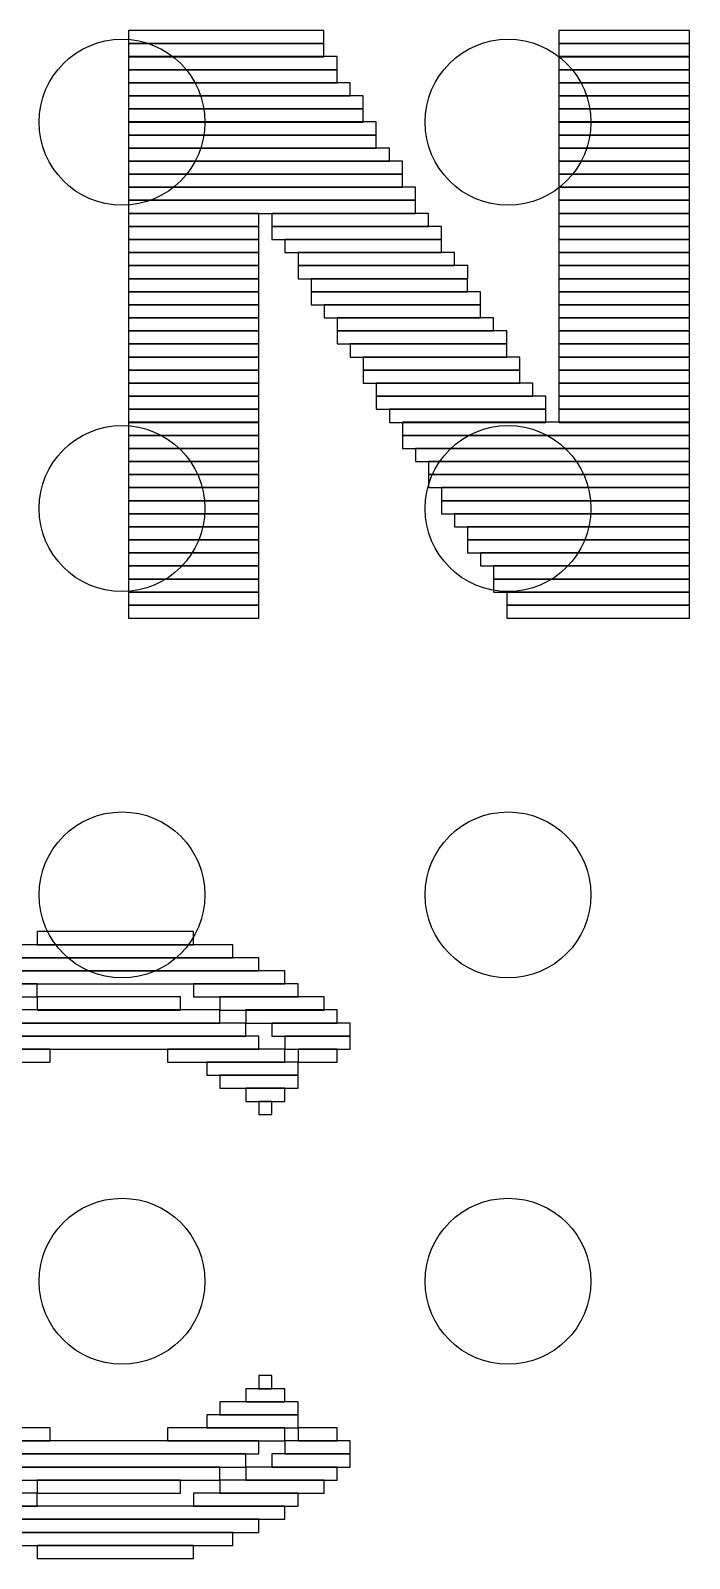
# Model space of a CAD drawing. Header units: millimetres. Extents: x -2.6 to 45, y -0.9 to 40.2.
# Drawn here: x 16.812 to 17.922, y 25.018 to 27.589 of the extents above; entities that cross this region are included whole.
import ezdxf

# ---------------------------------------------------------------- set-up
doc = ezdxf.new("R2010")
doc.units = ezdxf.units.MM
doc.header["$MEASUREMENT"] = 0
doc.layers.add('BOT', color=11, linetype='Continuous')
doc.layers.add('SILK-TOP', color=12, linetype='Continuous')

msp = doc.modelspace()

# ---------------------------------------------------------------- linework, layer by layer
at = {"layer": 'BOT'}
for centre in [(16.966, 27.4347), (17.6162, 27.4347), (16.966, 26.7845), (17.6162, 26.7845), (16.966, 26.1342), (17.6162, 26.1342), (16.966, 25.484), (17.6162, 25.484)]:
    msp.add_circle(centre, 0.1397, dxfattribs=at)
at = {"layer": 'SILK-TOP'}
for points in [[(16.9767, 27.5669), (17.3062, 27.5669), (17.3062, 27.5889), (16.9767, 27.5889), (16.9767, 27.5669)], [(16.9767, 27.5449), (17.3062, 27.5449), (17.3062, 27.5669), (16.9767, 27.5669), (16.9767, 27.5449)], [(17.702, 27.5669), (17.9218, 27.5669), (17.9218, 27.5889), (17.702, 27.5889), (17.702, 27.5669)], [(17.702, 27.5449), (17.9218, 27.5449), (17.9218, 27.5669), (17.702, 27.5669), (17.702, 27.5449)], [(16.9767, 27.523), (17.3284, 27.523), (17.3284, 27.545), (16.9767, 27.545), (16.9767, 27.523)], [(17.702, 27.523), (17.9218, 27.523), (17.9218, 27.545), (17.702, 27.545), (17.702, 27.523)], [(16.9767, 27.501), (17.3284, 27.501), (17.3284, 27.523), (16.9767, 27.523), (16.9767, 27.501)], [(17.702, 27.501), (17.9218, 27.501), (17.9218, 27.523), (17.702, 27.523), (17.702, 27.501)], [(16.9767, 27.479), (17.3505, 27.479), (17.3505, 27.501), (16.9767, 27.501), (16.9767, 27.479)], [(17.702, 27.479), (17.9218, 27.479), (17.9218, 27.501), (17.702, 27.501), (17.702, 27.479)], [(16.9767, 27.457), (17.3723, 27.457), (17.3723, 27.479), (16.9767, 27.479), (16.9767, 27.457)], [(17.702, 27.457), (17.9218, 27.457), (17.9218, 27.479), (17.702, 27.479), (17.702, 27.457)], [(16.9767, 27.435), (17.3723, 27.435), (17.3723, 27.457), (16.9767, 27.457), (16.9767, 27.435)], [(17.702, 27.435), (17.9218, 27.435), (17.9218, 27.457), (17.702, 27.457), (17.702, 27.435)], [(16.9767, 27.4131), (17.3943, 27.4131), (17.3943, 27.4351), (16.9767, 27.4351), (16.9767, 27.4131)], [(16.9767, 27.3911), (17.3943, 27.3911), (17.3943, 27.4131), (16.9767, 27.4131), (16.9767, 27.3911)], [(17.702, 27.4131), (17.9218, 27.4131), (17.9218, 27.4351), (17.702, 27.4351), (17.702, 27.4131)], [(17.702, 27.3911), (17.9218, 27.3911), (17.9218, 27.4131), (17.702, 27.4131), (17.702, 27.3911)], [(16.9767, 27.3691), (17.4163, 27.3691), (17.4163, 27.3911), (16.9767, 27.3911), (16.9767, 27.3691)], [(17.702, 27.3691), (17.9218, 27.3691), (17.9218, 27.3911), (17.702, 27.3911), (17.702, 27.3691)], [(16.9767, 27.3471), (17.4383, 27.3471), (17.4383, 27.3691), (16.9767, 27.3691), (16.9767, 27.3471)], [(17.702, 27.3471), (17.9218, 27.3471), (17.9218, 27.3691), (17.702, 27.3691), (17.702, 27.3471)], [(16.9767, 27.3252), (17.4383, 27.3252), (17.4383, 27.3472), (16.9767, 27.3472), (16.9767, 27.3252)], [(17.702, 27.3252), (17.9218, 27.3252), (17.9218, 27.3472), (17.702, 27.3472), (17.702, 27.3252)], [(16.9767, 27.3032), (17.4602, 27.3032), (17.4602, 27.3252), (16.9767, 27.3252), (16.9767, 27.3032)], [(17.702, 27.3032), (17.9218, 27.3032), (17.9218, 27.3252), (17.702, 27.3252), (17.702, 27.3032)], [(16.9767, 27.2812), (17.4602, 27.2812), (17.4602, 27.3032), (16.9767, 27.3032), (16.9767, 27.2812)], [(17.702, 27.2812), (17.9218, 27.2812), (17.9218, 27.3032), (17.702, 27.3032), (17.702, 27.2812)], [(16.9767, 27.2592), (17.1965, 27.2592), (17.1965, 27.2812), (16.9767, 27.2812), (16.9767, 27.2592)], [(16.9767, 27.2372), (17.1965, 27.2372), (17.1965, 27.2592), (16.9767, 27.2592), (16.9767, 27.2372)], [(17.2185, 27.2592), (17.4823, 27.2592), (17.4823, 27.2812), (17.2185, 27.2812), (17.2185, 27.2592)], [(17.2185, 27.2372), (17.5043, 27.2372), (17.5043, 27.2592), (17.2185, 27.2592), (17.2185, 27.2372)], [(17.702, 27.2592), (17.9218, 27.2592), (17.9218, 27.2812), (17.702, 27.2812), (17.702, 27.2592)], [(17.702, 27.2372), (17.9218, 27.2372), (17.9218, 27.2592), (17.702, 27.2592), (17.702, 27.2372)], [(16.9767, 27.2153), (17.1965, 27.2153), (17.1965, 27.2373), (16.9767, 27.2373), (16.9767, 27.2153)], [(17.2405, 27.2153), (17.5043, 27.2153), (17.5043, 27.2373), (17.2405, 27.2373), (17.2405, 27.2153)], [(17.702, 27.2153), (17.9218, 27.2153), (17.9218, 27.2373), (17.702, 27.2373), (17.702, 27.2153)], [(16.9767, 27.1933), (17.1965, 27.1933), (17.1965, 27.2153), (16.9767, 27.2153), (16.9767, 27.1933)], [(17.2625, 27.1933), (17.5263, 27.1933), (17.5263, 27.2153), (17.2625, 27.2153), (17.2625, 27.1933)], [(17.702, 27.1933), (17.9218, 27.1933), (17.9218, 27.2153), (17.702, 27.2153), (17.702, 27.1933)], [(16.9767, 27.1713), (17.1965, 27.1713), (17.1965, 27.1933), (16.9767, 27.1933), (16.9767, 27.1713)], [(17.2625, 27.1713), (17.5483, 27.1713), (17.5483, 27.1933), (17.2625, 27.1933), (17.2625, 27.1713)], [(17.702, 27.1713), (17.9218, 27.1713), (17.9218, 27.1933), (17.702, 27.1933), (17.702, 27.1713)], [(16.9767, 27.1493), (17.1965, 27.1493), (17.1965, 27.1713), (16.9767, 27.1713), (16.9767, 27.1493)], [(17.2844, 27.1493), (17.5482, 27.1493), (17.5482, 27.1713), (17.2844, 27.1713), (17.2844, 27.1493)], [(17.702, 27.1493), (17.9218, 27.1493), (17.9218, 27.1713), (17.702, 27.1713), (17.702, 27.1493)], [(16.9767, 27.1274), (17.1965, 27.1274), (17.1965, 27.1494), (16.9767, 27.1494), (16.9767, 27.1274)], [(17.2845, 27.1274), (17.5701, 27.1274), (17.5701, 27.1494), (17.2845, 27.1494), (17.2845, 27.1274)], [(17.702, 27.1274), (17.9218, 27.1274), (17.9218, 27.1494), (17.702, 27.1494), (17.702, 27.1274)], [(16.9767, 27.1054), (17.1965, 27.1054), (17.1965, 27.1274), (16.9767, 27.1274), (16.9767, 27.1054)], [(16.9767, 27.0834), (17.1965, 27.0834), (17.1965, 27.1054), (16.9767, 27.1054), (16.9767, 27.0834)], [(17.3065, 27.1054), (17.5701, 27.1054), (17.5701, 27.1274), (17.3065, 27.1274), (17.3065, 27.1054)], [(17.3284, 27.0834), (17.592, 27.0834), (17.592, 27.1054), (17.3284, 27.1054), (17.3284, 27.0834)], [(17.702, 27.1054), (17.9218, 27.1054), (17.9218, 27.1274), (17.702, 27.1274), (17.702, 27.1054)], [(17.702, 27.0834), (17.9218, 27.0834), (17.9218, 27.1054), (17.702, 27.1054), (17.702, 27.0834)], [(16.9767, 27.0614), (17.1965, 27.0614), (17.1965, 27.0834), (16.9767, 27.0834), (16.9767, 27.0614)], [(17.3284, 27.0614), (17.6141, 27.0614), (17.6141, 27.0834), (17.3284, 27.0834), (17.3284, 27.0614)], [(17.702, 27.0614), (17.9218, 27.0614), (17.9218, 27.0834), (17.702, 27.0834), (17.702, 27.0614)], [(16.9767, 27.0394), (17.1965, 27.0394), (17.1965, 27.0614), (16.9767, 27.0614), (16.9767, 27.0394)], [(17.3503, 27.0394), (17.6141, 27.0394), (17.6141, 27.0614), (17.3503, 27.0614), (17.3503, 27.0394)], [(17.702, 27.0394), (17.9218, 27.0394), (17.9218, 27.0614), (17.702, 27.0614), (17.702, 27.0394)], [(16.9767, 27.0175), (17.1965, 27.0175), (17.1965, 27.0395), (16.9767, 27.0395), (16.9767, 27.0175)], [(17.3723, 27.0175), (17.6361, 27.0175), (17.6361, 27.0395), (17.3723, 27.0395), (17.3723, 27.0175)], [(17.702, 27.0175), (17.9218, 27.0175), (17.9218, 27.0395), (17.702, 27.0395), (17.702, 27.0175)], [(16.9767, 26.9955), (17.1965, 26.9955), (17.1965, 27.0175), (16.9767, 27.0175), (16.9767, 26.9955)], [(17.3723, 26.9955), (17.6361, 26.9955), (17.6361, 27.0175), (17.3723, 27.0175), (17.3723, 26.9955)], [(17.702, 26.9955), (17.9218, 26.9955), (17.9218, 27.0175), (17.702, 27.0175), (17.702, 26.9955)], [(16.9767, 26.9735), (17.1965, 26.9735), (17.1965, 26.9955), (16.9767, 26.9955), (16.9767, 26.9735)], [(17.3943, 26.9735), (17.6581, 26.9735), (17.6581, 26.9955), (17.3943, 26.9955), (17.3943, 26.9735)], [(17.702, 26.9735), (17.9218, 26.9735), (17.9218, 26.9955), (17.702, 26.9955), (17.702, 26.9735)], [(16.9767, 26.9515), (17.1965, 26.9515), (17.1965, 26.9735), (16.9767, 26.9735), (16.9767, 26.9515)], [(16.9767, 26.9295), (17.1965, 26.9295), (17.1965, 26.9515), (16.9767, 26.9515), (16.9767, 26.9295)], [(17.3943, 26.9515), (17.6799, 26.9515), (17.6799, 26.9735), (17.3943, 26.9735), (17.3943, 26.9515)], [(17.4163, 26.9295), (17.6801, 26.9295), (17.6801, 26.9515), (17.4163, 26.9515), (17.4163, 26.9295)], [(17.702, 26.9515), (17.9218, 26.9515), (17.9218, 26.9735), (17.702, 26.9735), (17.702, 26.9515)], [(17.702, 26.9295), (17.9218, 26.9295), (17.9218, 26.9515), (17.702, 26.9515), (17.702, 26.9295)], [(16.9767, 26.9076), (17.1965, 26.9076), (17.1965, 26.9296), (16.9767, 26.9296), (16.9767, 26.9076)], [(17.4383, 26.9076), (17.9217, 26.9076), (17.9217, 26.9296), (17.4383, 26.9296), (17.4383, 26.9076)], [(16.9767, 26.8856), (17.1965, 26.8856), (17.1965, 26.9076), (16.9767, 26.9076), (16.9767, 26.8856)], [(17.4383, 26.8856), (17.9217, 26.8856), (17.9217, 26.9076), (17.4383, 26.9076), (17.4383, 26.8856)], [(16.9767, 26.8636), (17.1965, 26.8636), (17.1965, 26.8856), (16.9767, 26.8856), (16.9767, 26.8636)], [(17.4602, 26.8636), (17.9219, 26.8636), (17.9219, 26.8856), (17.4602, 26.8856), (17.4602, 26.8636)], [(16.9767, 26.8416), (17.1965, 26.8416), (17.1965, 26.8636), (16.9767, 26.8636), (16.9767, 26.8416)], [(17.4822, 26.8416), (17.9218, 26.8416), (17.9218, 26.8636), (17.4822, 26.8636), (17.4822, 26.8416)], [(16.9767, 26.8197), (17.1965, 26.8197), (17.1965, 26.8417), (16.9767, 26.8417), (16.9767, 26.8197)], [(16.9767, 26.7977), (17.1965, 26.7977), (17.1965, 26.8197), (16.9767, 26.8197), (16.9767, 26.7977)], [(17.4822, 26.8197), (17.9218, 26.8197), (17.9218, 26.8417), (17.4822, 26.8417), (17.4822, 26.8197)], [(17.5042, 26.7977), (17.9218, 26.7977), (17.9218, 26.8197), (17.5042, 26.8197), (17.5042, 26.7977)], [(16.9767, 26.7757), (17.1965, 26.7757), (17.1965, 26.7977), (16.9767, 26.7977), (16.9767, 26.7757)], [(17.5042, 26.7757), (17.9218, 26.7757), (17.9218, 26.7977), (17.5042, 26.7977), (17.5042, 26.7757)], [(16.9767, 26.7537), (17.1965, 26.7537), (17.1965, 26.7757), (16.9767, 26.7757), (16.9767, 26.7537)], [(17.5262, 26.7537), (17.9218, 26.7537), (17.9218, 26.7757), (17.5262, 26.7757), (17.5262, 26.7537)], [(16.9767, 26.7317), (17.1965, 26.7317), (17.1965, 26.7537), (16.9767, 26.7537), (16.9767, 26.7317)], [(17.5482, 26.7317), (17.9218, 26.7317), (17.9218, 26.7537), (17.5482, 26.7537), (17.5482, 26.7317)], [(16.9767, 26.7098), (17.1965, 26.7098), (17.1965, 26.7318), (16.9767, 26.7318), (16.9767, 26.7098)], [(17.5482, 26.7098), (17.9218, 26.7098), (17.9218, 26.7318), (17.5482, 26.7318), (17.5482, 26.7098)], [(16.9767, 26.6878), (17.1965, 26.6878), (17.1965, 26.7098), (16.9767, 26.7098), (16.9767, 26.6878)], [(17.5701, 26.6878), (17.9219, 26.6878), (17.9219, 26.7098), (17.5701, 26.7098), (17.5701, 26.6878)], [(16.9767, 26.6658), (17.1965, 26.6658), (17.1965, 26.6878), (16.9767, 26.6878), (16.9767, 26.6658)], [(16.9767, 26.6438), (17.1965, 26.6438), (17.1965, 26.6658), (16.9767, 26.6658), (16.9767, 26.6438)], [(17.592, 26.6658), (17.9219, 26.6658), (17.9219, 26.6878), (17.592, 26.6878), (17.592, 26.6658)], [(17.592, 26.6438), (17.9219, 26.6438), (17.9219, 26.6658), (17.592, 26.6658), (17.592, 26.6438)], [(16.9767, 26.6218), (17.1965, 26.6218), (17.1965, 26.6438), (16.9767, 26.6438), (16.9767, 26.6218)], [(17.6141, 26.6218), (17.9219, 26.6218), (17.9219, 26.6438), (17.6141, 26.6438), (17.6141, 26.6218)], [(16.9767, 26.5999), (17.1965, 26.5999), (17.1965, 26.6219), (16.9767, 26.6219), (16.9767, 26.5999)], [(17.6141, 26.5999), (17.9219, 26.5999), (17.9219, 26.6219), (17.6141, 26.6219), (17.6141, 26.5999)], [(16.7569, 26.0284), (17.1526, 26.0284), (17.1526, 26.0504), (16.7569, 26.0504), (16.7569, 26.0284)], [(16.8229, 26.0504), (17.0866, 26.0504), (17.0866, 26.0724), (16.8229, 26.0724), (16.8229, 26.0504)], [(16.7131, 26.0065), (17.1965, 26.0065), (17.1965, 26.0285), (16.7131, 26.0285), (16.7131, 26.0065)], [(16.6691, 25.9845), (17.2405, 25.9845), (17.2405, 26.0065), (16.6691, 26.0065), (16.6691, 25.9845)], [(16.6471, 25.9625), (16.8229, 25.9625), (16.8229, 25.9845), (16.6471, 25.9845), (16.6471, 25.9625)], [(17.0866, 25.9625), (17.2625, 25.9625), (17.2625, 25.9845), (17.0866, 25.9845), (17.0866, 25.9625)], [(16.8228, 25.9405), (17.0645, 25.9405), (17.0645, 25.9625), (16.8228, 25.9625), (16.8228, 25.9405)], [(17.1306, 25.9405), (17.3063, 25.9405), (17.3063, 25.9625), (17.1306, 25.9625), (17.1306, 25.9405)], [(16.779, 25.9186), (17.1307, 25.9186), (17.1307, 25.9406), (16.779, 25.9406), (16.779, 25.9186)], [(17.1744, 25.9186), (17.3284, 25.9186), (17.3284, 25.9406), (17.1744, 25.9406), (17.1744, 25.9186)], [(16.6909, 25.8746), (17.1965, 25.8746), (17.1965, 25.8966), (16.6909, 25.8966), (16.6909, 25.8746)], [(16.7351, 25.8966), (17.1744, 25.8966), (17.1744, 25.9186), (16.7351, 25.9186), (16.7351, 25.8966)], [(17.2185, 25.8966), (17.3505, 25.8966), (17.3505, 25.9186), (17.2185, 25.9186), (17.2185, 25.8966)], [(17.2405, 25.8746), (17.3505, 25.8746), (17.3505, 25.8966), (17.2405, 25.8966), (17.2405, 25.8746)], [(16.6691, 25.8526), (16.845, 25.8526), (16.845, 25.8746), (16.6691, 25.8746), (16.6691, 25.8526)], [(17.0426, 25.8526), (17.2405, 25.8526), (17.2405, 25.8746), (17.0426, 25.8746), (17.0426, 25.8526)], [(17.2625, 25.8526), (17.3284, 25.8526), (17.3284, 25.8746), (17.2625, 25.8746), (17.2625, 25.8526)], [(17.1087, 25.8306), (17.2625, 25.8306), (17.2625, 25.8526), (17.1087, 25.8526), (17.1087, 25.8306)], [(17.1307, 25.8087), (17.2625, 25.8087), (17.2625, 25.8307), (17.1307, 25.8307), (17.1307, 25.8087)], [(17.1744, 25.7867), (17.2405, 25.7867), (17.2405, 25.8087), (17.1744, 25.8087), (17.1744, 25.7867)], [(17.1965, 25.7647), (17.2185, 25.7647), (17.2185, 25.7867), (17.1965, 25.7867), (17.1965, 25.7647)], [(17.1744, 25.2812), (17.2405, 25.2812), (17.2405, 25.3032), (17.1744, 25.3032), (17.1744, 25.2812)], [(17.1965, 25.3032), (17.2185, 25.3032), (17.2185, 25.3252), (17.1965, 25.3252), (17.1965, 25.3032)], [(17.1307, 25.2592), (17.2625, 25.2592), (17.2625, 25.2812), (17.1307, 25.2812), (17.1307, 25.2592)], [(17.1087, 25.2372), (17.2625, 25.2372), (17.2625, 25.2592), (17.1087, 25.2592), (17.1087, 25.2372)], [(16.6691, 25.2153), (16.845, 25.2153), (16.845, 25.2373), (16.6691, 25.2373), (16.6691, 25.2153)], [(17.0426, 25.2153), (17.2405, 25.2153), (17.2405, 25.2373), (17.0426, 25.2373), (17.0426, 25.2153)], [(17.2625, 25.2153), (17.3284, 25.2153), (17.3284, 25.2373), (17.2625, 25.2373), (17.2625, 25.2153)], [(16.6909, 25.1933), (17.1965, 25.1933), (17.1965, 25.2153), (16.6909, 25.2153), (16.6909, 25.1933)], [(17.2405, 25.1933), (17.3505, 25.1933), (17.3505, 25.2153), (17.2405, 25.2153), (17.2405, 25.1933)], [(16.7351, 25.1713), (17.1744, 25.1713), (17.1744, 25.1933), (16.7351, 25.1933), (16.7351, 25.1713)], [(17.2185, 25.1713), (17.3505, 25.1713), (17.3505, 25.1933), (17.2185, 25.1933), (17.2185, 25.1713)], [(16.779, 25.1493), (17.1307, 25.1493), (17.1307, 25.1713), (16.779, 25.1713), (16.779, 25.1493)], [(16.8228, 25.1274), (17.0645, 25.1274), (17.0645, 25.1494), (16.8228, 25.1494), (16.8228, 25.1274)], [(17.1306, 25.1274), (17.3063, 25.1274), (17.3063, 25.1494), (17.1306, 25.1494), (17.1306, 25.1274)], [(17.1744, 25.1493), (17.3284, 25.1493), (17.3284, 25.1713), (17.1744, 25.1713), (17.1744, 25.1493)], [(16.6471, 25.1054), (16.8229, 25.1054), (16.8229, 25.1274), (16.6471, 25.1274), (16.6471, 25.1054)], [(17.0866, 25.1054), (17.2625, 25.1054), (17.2625, 25.1274), (17.0866, 25.1274), (17.0866, 25.1054)], [(16.6691, 25.0834), (17.2405, 25.0834), (17.2405, 25.1054), (16.6691, 25.1054), (16.6691, 25.0834)], [(16.7131, 25.0614), (17.1965, 25.0614), (17.1965, 25.0834), (16.7131, 25.0834), (16.7131, 25.0614)], [(16.7569, 25.0394), (17.1526, 25.0394), (17.1526, 25.0614), (16.7569, 25.0614), (16.7569, 25.0394)], [(16.8229, 25.0175), (17.0866, 25.0175), (17.0866, 25.0395), (16.8229, 25.0395), (16.8229, 25.0175)]]:
    msp.add_lwpolyline(points, dxfattribs=at)

doc.saveas('drawing.dxf')
